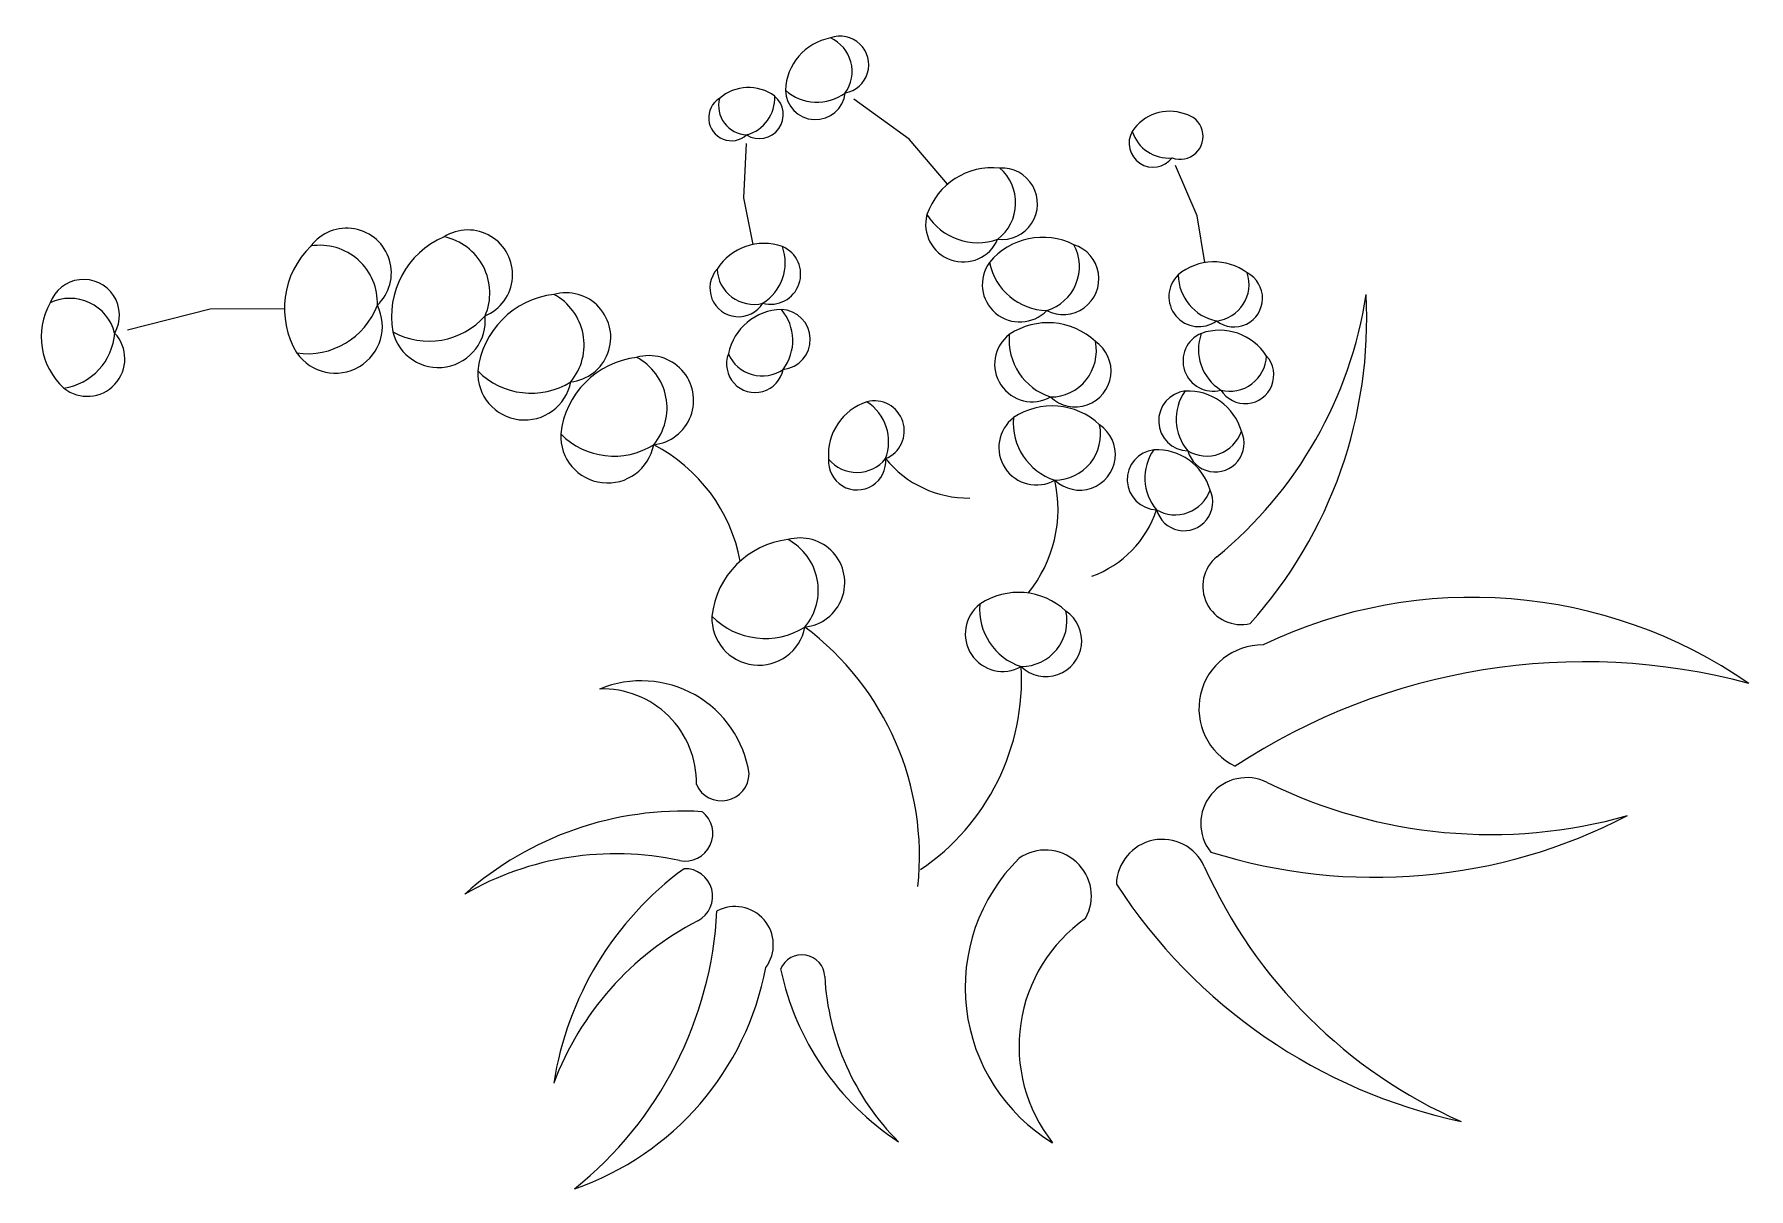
# Model space of a CAD drawing. Header units: millimetres. Extents: x 284148 to 331264, y 78716 to 101523.
# Drawn here: x 311847 to 314076, y 89466 to 90968 of the extents above; entities that cross this region are included whole.
import ezdxf

# ---------------------------------------------------------------- set-up
doc = ezdxf.new("R2010")
doc.units = ezdxf.units.MM

# ---------------------------------------------------------------- blocks, each defined once
blk = doc.blocks.new('A$C41FC3675')
for p, q in [((1128.3, 1365.1), (1056.1, 1416.8)), ((1178.2, 1306.3), (1128.3, 1365.1)), ((913.1, 1288.4), (916.5, 1359.4)), ((1502.5, 1265.3), (1474.3, 1330.5)), ((925.2, 1227.9), (913.1, 1288.4)), ((1512.6, 1204.4), (1502.5, 1265.3)), ((219.6, 1144), (112, 1116.7)), ((316, 1144.4), (219.6, 1144))]:
    blk.add_line(p, q)
for centre, radius, start, end in [((1039.3, 1425.7), 72.1, 100.7654, 177.7754), ((1038.5, 1461.6), 37.2, 280.2025, 109.9047), ((1006.2, 1452.9), 47.9, 324.3162, 65.791), ((919.3, 1374.3), 57.7, 53.8683, 130.8784), ((1006.3, 1429.5), 39.1, 181.4726, 353.3664), ((1008.4, 1475.5), 62.5, 228.8324, 306.0066), ((897.2, 1392.6), 29.7, 121.739, 311.4413), ((918.7, 1408.6), 38.3, 165.8528, 267.3275), ((933.3, 1396.9), 31.2, 238.2773, 50.1711), ((903.4, 1418.5), 50, 285.6371, 2.8113), ((1466.4, 1343.5), 57.7, 69.8095, 146.8195), ((1480.6, 1368.5), 29.7, 249.2466, 78.9488), ((1445.3, 1359.7), 31.2, 150.5167, 322.4105), ((1465.7, 1390.4), 50, 197.8765, 275.0507), ((1236.6, 1237.6), 90.2, 84.0957, 161.1057), ((1248.5, 1280.9), 46.5, 263.5328, 93.2351), ((1206.8, 1282.1), 59.8, 307.6466, 49.1213), ((396.9, 1191.1), 58.1, 313.4107, 143.1129), ((1198.4, 1254), 48.8, 164.803, 336.6967), ((1217.4, 1308.4), 78.1, 212.1628, 289.3369), ((428.7, 1144.8), 112.7, 133.9736, 210.9836), ((362.1, 1152.1), 74.8, 357.5244, 98.9992), ((567.8, 1134.2), 112.7, 113.1604, 190.1705), ((554.5, 1188.7), 58.1, 292.5975, 122.2998), ((508.2, 1164.7), 74.8, 336.7113, 78.186), ((939.3, 1157.2), 72.1, 70.538, 147.548), ((1301.9, 1147.1), 90.2, 63.2826, 140.2926), ((1328.3, 1183.3), 46.5, 242.7197, 72.4219), ((1289.7, 1199.2), 59.8, 286.8334, 28.3082), ((904.5, 1204.3), 62.5, 302.3068, 19.481), ((948, 1189.3), 39.1, 254.947, 66.8408), ((1272, 1176), 48.8, 143.9898, 315.8836), ((1309.1, 1220), 78.1, 191.3496, 268.5238), ((1524.4, 1133.3), 72.1, 53.1398, 130.1498), ((55, 1135.9), 46.5, 330.0803, 159.7826), ((906.3, 1171.2), 37.2, 138.4087, 328.1109), ((926.3, 1198), 47.9, 182.5224, 283.9972), ((1504.9, 1160.2), 39.1, 133.8471, 305.7409), ((1540.3, 1189.7), 62.5, 181.2069, 258.3811), ((1522.2, 1176), 47.9, 276.6907, 18.1654), ((1550.4, 1158), 37.2, 232.5769, 62.2792), ((679.3, 1051.1), 112.7, 96.684, 173.694), ((682.1, 1107.1), 58.1, 276.121, 105.8233), ((630.8, 1097.2), 74.8, 320.2348, 61.7095), ((1181.7, 1244.9), 546.8, 309.3233, 351.3528), ((1129.9, 1130.9), 593.1, 318.1325, 3.0734), ((90, 1107.8), 90.2, 150.6432, 227.6532), ((37.3, 1098.1), 59.8, 14.1941, 115.6688), ((345.6, 1183.5), 97.6, 262.0406, 339.2148), ((382.3, 1121.6), 61, 214.6808, 26.5746), ((963.8, 1071.3), 72.1, 91.3511, 168.3612), ((960.5, 1104.4), 39.1, 275.7601, 87.6539), ((914.4, 1103), 62.5, 323.1199, 40.2941), ((503.9, 1199.9), 97.6, 241.2275, 318.4017), ((516.1, 1129), 61, 193.8677, 5.7615), ((1308.5, 1036), 90.2, 46.8061, 123.8161), ((1531.9, 1044.3), 72.1, 32.3267, 109.3367), ((17.4, 1118.3), 78.1, 278.7103, 355.8845), ((59.7, 1079.3), 48.8, 231.3505, 43.2443), ((1288.1, 1072.2), 48.8, 127.5133, 299.4071), ((1336.1, 1103.9), 78.1, 174.8731, 252.0473), ((1344.2, 1063.2), 46.5, 226.2432, 55.9454), ((1311.7, 1089.4), 59.8, 270.3569, 11.8317), ((1523.3, 1076.4), 39.1, 113.034, 284.9277), ((1566.8, 1091.4), 62.5, 160.3937, 237.5679), ((787.2, 969.2), 112.7, 96.684, 173.694), ((789.9, 1025.3), 58.1, 276.121, 105.8233), ((738.6, 1015.3), 74.8, 320.2348, 61.7095), ((927.9, 1072.6), 37.2, 159.2218, 348.9241), ((937.1, 1104.8), 47.9, 203.3356, 304.8103), ((1545, 1085.1), 47.9, 255.8775, 357.3523), ((1565, 1058.2), 37.2, 211.7638, 41.466), ((636.6, 1132.2), 97.6, 224.751, 301.9252), ((628.3, 1060.7), 61, 177.3912, 349.285), ((1491.6, 998.6), 39.1, 96.5575, 268.4512), ((1537.6, 1000.6), 62.5, 143.9173, 221.0914), ((1490.7, 965.3), 72.1, 15.8502, 92.8602), ((1095.3, 954.8), 72.1, 107.8276, 184.8376), ((1082.7, 985.6), 39.1, 292.2366, 104.1304), ((1039, 971.2), 62.5, 339.5964, 56.7706), ((1314, 927.8), 90.2, 46.8061, 123.8161), ((736.1, 978.8), 61, 177.3912, 349.285), ((744.5, 1050.3), 97.6, 224.751, 301.9252), ((1293.6, 964), 48.8, 127.5133, 299.4071), ((1341.6, 995.7), 78.1, 174.8731, 252.0473), ((1317.2, 981.3), 59.8, 270.3569, 11.8317), ((1349.7, 955), 46.5, 226.2432, 55.9454), ((1514.9, 1000.7), 47.9, 239.401, 340.8758), ((1526.4, 969.3), 37.2, 195.2873, 24.9895), ((696.2, 775.8), 216.2, 10.7623, 62.484), ((1450.8, 922.1), 39.1, 96.5575, 268.4512), ((1496.9, 924.1), 62.5, 143.9173, 221.0914), ((1450, 888.9), 72.1, 15.8502, 92.8602), ((1060.5, 945.9), 37.2, 175.6983, 5.4006), ((1060.2, 979.4), 47.9, 219.8121, 321.2868), ((1205, 1036.6), 138.4, 219.0376, 270.7593), ((1148.8, 883.7), 172.9, 320.8844, 12.6061), ((1485.7, 892.9), 37.2, 195.2873, 24.9895), ((1474.1, 924.2), 47.9, 239.401, 340.8758), ((1318.5, 926.6), 138.4, 289.9285, 341.6503), ((983.7, 732.2), 112.7, 96.684, 173.694), ((986.4, 788.2), 58.1, 276.121, 105.8233), ((935.2, 778.2), 74.8, 320.2348, 61.7095), ((1559.7, 783.4), 49.8, 129.3233, 283.8507), ((1249.9, 721.5), 48.8, 127.5133, 299.4071), ((1297.9, 753.3), 78.1, 174.8731, 252.0473), ((1270.3, 685.3), 90.2, 46.8061, 123.8161), ((1860.6, 137.3), 631.8, 55.3671, 115.5432), ((932.7, 741.8), 61, 177.3912, 349.285), ((941, 813.2), 97.6, 224.751, 301.9252), ((1273.5, 738.8), 59.8, 270.3569, 11.8317), ((1306, 712.5), 46.5, 226.2432, 55.9454), ((768.1, 431.9), 373.5, 353.9949, 53.0439), ((1587.9, 624.3), 83, 89.7848, 244.3123), ((975.5, 662.5), 298.8, 304.117, 3.1661), ((2005.8, -141.6), 826.8, 75.015, 123.2995), ((779.9, 518.7), 141.8, 8.5275, 112.392), ((729.9, 528.2), 121.7, 358.7529, 91.941), ((884.2, 540.4), 35.9, 204.4051, 358.9325), ((1567.1, 474.8), 59.8, 63.7288, 218.2562), ((1884, 1116.7), 656.1, 243.7288, 285.7583), ((834.3, 64), 427, 86.7091, 131.65), ((837, 461.9), 35.9, 257.9, 52.4274), ((1733.8, 1116.7), 711.7, 252.538, 297.4789), ((1457.3, 394.5), 59.8, 24.1834, 178.7108), ((746.9, 41.9), 393.7, 77.9, 119.9294), ((1437.4, 261.7), 236.4, 134.8109, 238.6754), ((1305.3, 380.6), 59.8, 330.6885, 125.216), ((1088.1, 71.8), 427, 126.2546, 171.1954), ((836.8, 380.3), 35.9, 297.4454, 91.9728), ((2110.4, 687.7), 656.1, 204.1834, 246.2129), ((1994.6, 783.4), 711.7, 212.9926, 257.9335), ((382.9, 387), 496.1, 308.7316, 357.016), ((901.8, 317.2), 49.8, 323.5014, 118.0288), ((1034.8, -0.9), 393.7, 117.4454, 159.4748), ((1473.8, 185.3), 202.8, 125.0364, 218.2244), ((988.7, 274.3), 29.9, 3.0399, 157.5673), ((569.4, 358.2), 379.1, 289.0837, 349.2598), ((1309.4, 358.8), 355.9, 191.8491, 236.7899), ((1346.1, 293.3), 328.1, 183.0399, 225.0693)]:
    blk.add_arc(centre, radius, start, end)

msp = doc.modelspace()

# ---------------------------------------------------------------- block references
msp.add_blockref('A$C41FC3675', (311856.6, 89466.3))

doc.saveas('drawing.dxf')
